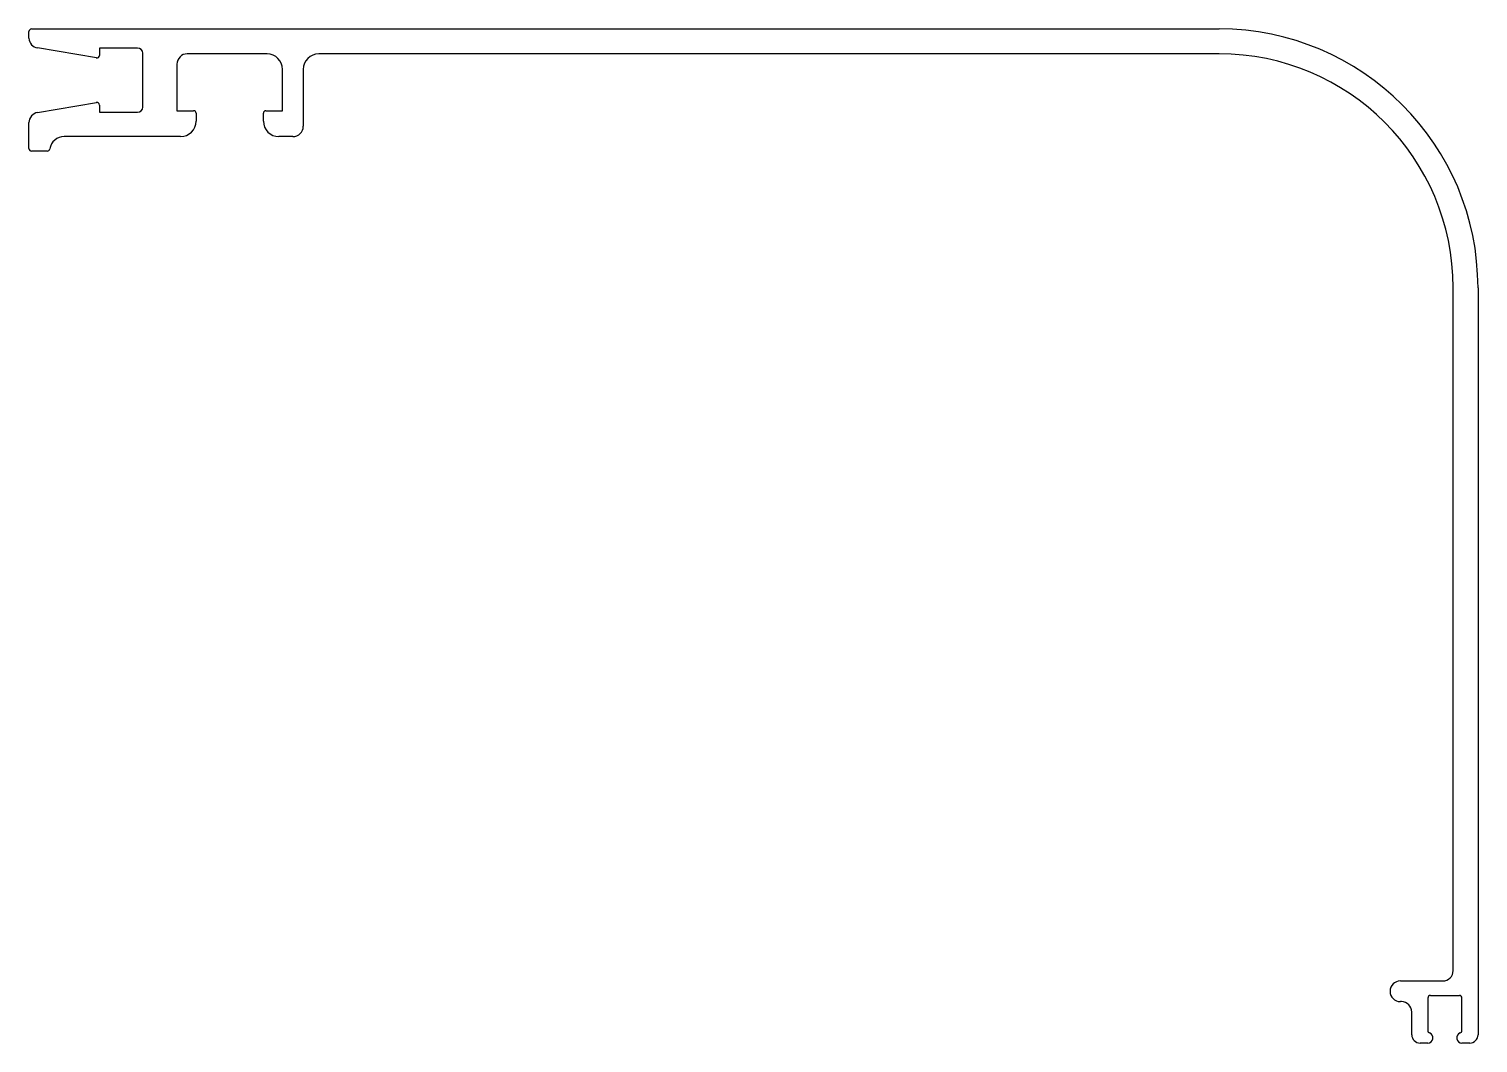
# Model space of a CAD drawing. Extents: x 1319 to 1459, y 1036 to 1134.
import ezdxf

# ---------------------------------------------------------------- set-up
doc = ezdxf.new("R2010")
doc.units = 0
doc.layers.get('0').update_dxf_attribs({"linetype": 'CONTINUOUS'})

msp = doc.modelspace()

# ---------------------------------------------------------------- linework, layer by layer
for p, q in [((1319.35, 1134.21), (1434.1, 1134.21)), ((1319.1, 1133.31), (1319.1, 1133.96)), ((1325.61, 1131.42), (1319.93, 1132.38)), ((1325.9, 1132.36), (1325.9, 1131.66)), ((1329.6, 1132.36), (1325.9, 1132.36)), ((1330.1, 1126.66), (1330.1, 1131.86)), ((1342.1, 1131.81), (1334.4, 1131.81)), ((1434.1, 1131.81), (1347.1, 1131.81)), ((1333.4, 1130.81), (1333.4, 1126.31)), ((1343.6, 1126.31), (1343.6, 1130.31)), ((1345.6, 1130.31), (1345.6, 1124.81)), ((1319.93, 1126.15), (1325.61, 1127.11)), ((1325.9, 1126.86), (1325.9, 1126.16)), ((1325.9, 1126.16), (1329.6, 1126.16)), ((1333.4, 1126.31), (1335, 1126.31)), ((1335.25, 1126.06), (1335.25, 1125.31)), ((1341.75, 1125.31), (1341.75, 1126.06)), ((1342, 1126.31), (1343.6, 1126.31)), ((1319.1, 1122.66), (1319.1, 1125.16)), ((1333.75, 1123.81), (1322.5, 1123.81)), ((1344.6, 1123.81), (1343.25, 1123.81)), ((1320.87, 1122.41), (1319.35, 1122.41)), ((1456.7, 1043.21), (1456.7, 1109.21)), ((1459.1, 1109.21), (1459.1, 1037.01)), ((1451.6, 1042.21), (1455.7, 1042.21)), ((1451.7, 1040.21), (1451.6, 1040.21)), ((1454.25, 1040.56), (1454.25, 1037.42)), ((1454.5, 1040.81), (1457.3, 1040.81)), ((1457.55, 1037.42), (1457.55, 1040.56)), ((1452.7, 1037.01), (1452.7, 1039.21)), ((1454.25, 1036.21), (1453.5, 1036.21)), ((1458.3, 1036.21), (1457.55, 1036.21))]:
    msp.add_line(p, q)
for centre, radius, start, end in [((1319.35, 1133.96), 0.25, 90, 180), ((1434.1, 1109.21), 25, 0, 90), ((1320.1, 1133.36), 1, 182.8784, 260.4744), ((1325.65, 1131.66), 0.25, 260.4011, 360), ((1329.6, 1131.86), 0.5, 0, 90), ((1334.4, 1130.81), 1, 90, 180), ((1342.1, 1130.31), 1.5, 0, 90), ((1347.1, 1130.31), 1.5, 90, 180), ((1434.1, 1109.21), 22.6, 0, 90), ((1325.65, 1126.86), 0.25, 0, 99.5989), ((1320.1, 1125.16), 1, 99.5989, 180), ((1329.6, 1126.66), 0.5, 270, 0), ((1335, 1126.06), 0.25, 0, 90), ((1342, 1126.06), 0.25, 90, 180), ((1333.75, 1125.31), 1.5, 270, 360), ((1343.25, 1125.31), 1.5, 180, 270), ((1344.6, 1124.81), 1, 270, 0), ((1322.5, 1122.41), 1.4, 90, 171.2853), ((1319.35, 1122.66), 0.25, 180, 270), ((1320.87, 1122.66), 0.25, 270, 351.2853), ((1455.7, 1043.21), 1, 270, 0), ((1451.6, 1041.21), 1, 90, 270), ((1451.7, 1039.21), 1, 0, 90), ((1454.5, 1040.56), 0.25, 90, 180), ((1457.3, 1040.56), 0.25, 0, 90), ((1454.5, 1037.42), 0.25, 180, 250.5288), ((1457.3, 1037.42), 0.25, 289.4712, 0), ((1453.5, 1037.01), 0.8, 180, 270), ((1454.25, 1036.71), 0.5, 270, 70.5288), ((1457.55, 1036.71), 0.5, 109.4712, 270), ((1458.3, 1037.01), 0.8, 270, 0)]:
    msp.add_arc(centre, radius, start, end)

doc.saveas('drawing.dxf')
